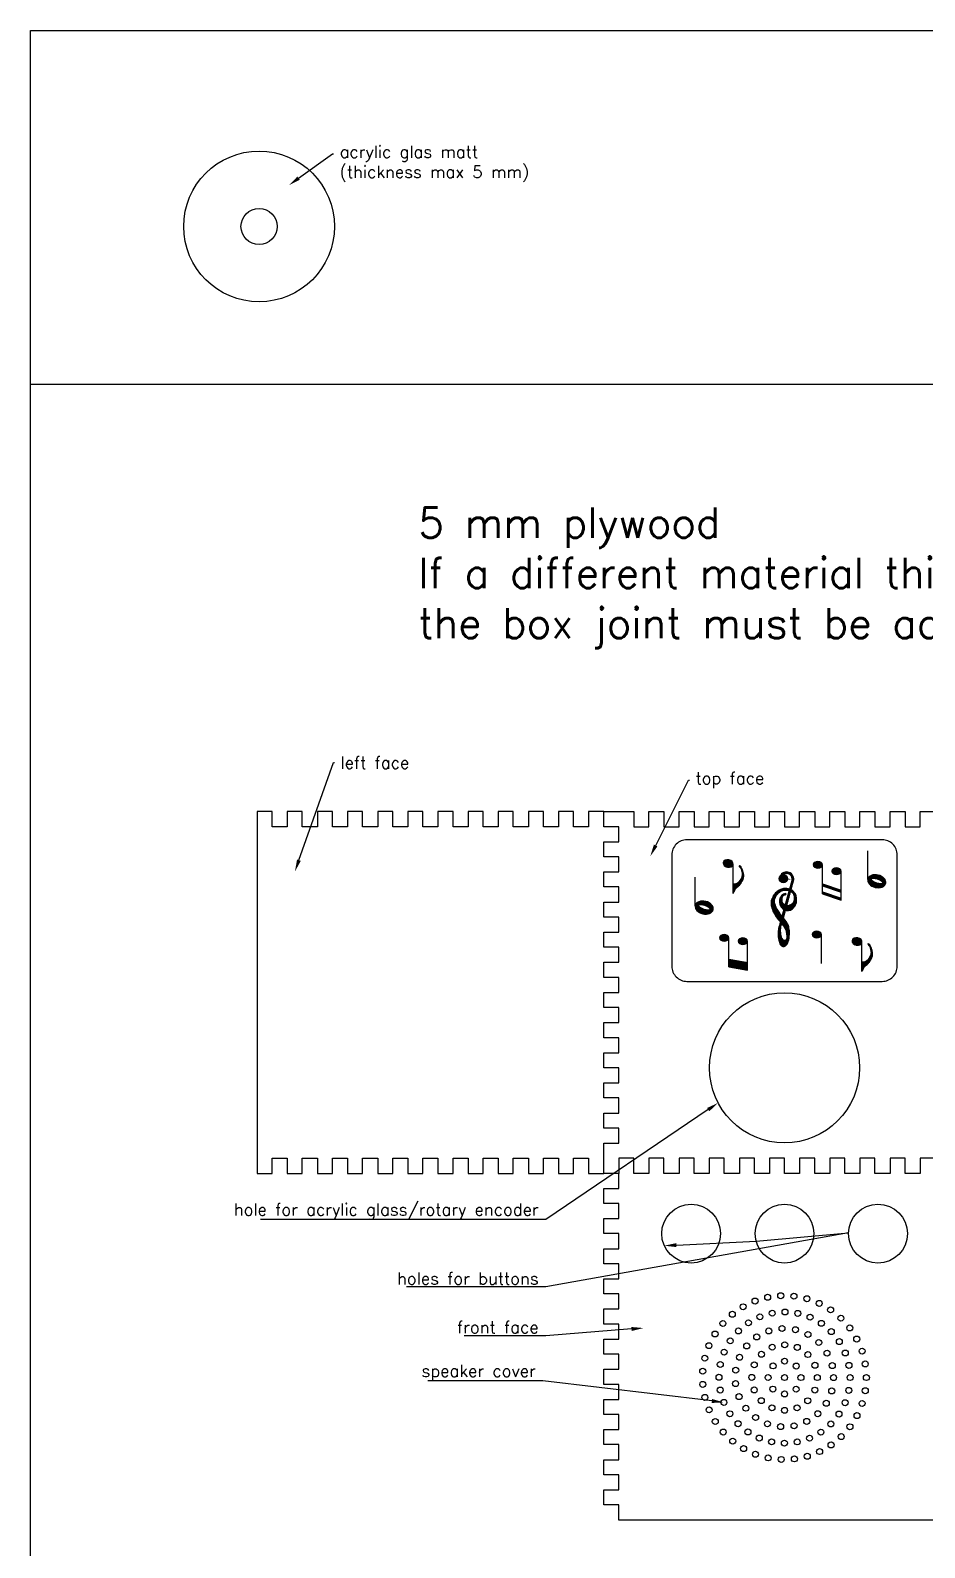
# Model space of a CAD drawing. Header units: metres. Extents: x 891 to 1465, y -355 to 475.
# Drawn here: x 891 to 1188, y -28 to 475 of the extents above; entities that cross this region are included whole.
import ezdxf
from ezdxf import colors
from ezdxf.entities.mleader import LeaderData, LeaderLine
from ezdxf.math import Vec2, Vec3

# ---------------------------------------------------------------- set-up
doc = ezdxf.new("R2010")
doc.units = ezdxf.units.M
for name, color, linetype in [('_caption', 11, 'Continuous'), ('_engraving', 2, 'Continuous'), ('_inner contour', 1, 'Continuous'), ('_outter contour', 5, 'Continuous')]:
    doc.layers.add(name, color=color, linetype=linetype)
doc.styles.get("Standard").update_dxf_attribs({"font": 'simplex.shx'})
pattern_1 = [(45, (5599.14184, -3654.1977), (-0.1103636083, 0.1103636083), [])]
pattern_2 = [(45, (5613.51326, -3646.11919), (-0.1103636083, 0.1103636083), [])]

msp = doc.modelspace()

# ---------------------------------------------------------------- hatches: boundary and pattern name
at = {"layer": '_engraving'}
h = msp.add_hatch(dxfattribs=at)
h.set_pattern_fill('ANSI31', color=256, scale=1.248622, angle=-17.0959)
h.set_pattern_definition([(27.904082, (4248.88869, -4818.15721), (-0.0730432418, 0.1379309135), [])])
edge = h.paths.add_edge_path()
edge.add_ellipse((1123, 198.92), major_axis=(-1.63, 0.3), ratio=0.741031, start_angle=0, end_angle=360, ccw=False)
edge = h.paths.add_edge_path()
edge.add_spline(control_points=[(1124.73, 192.03), (1124.68, 192.03), (1124.5, 192.07), (1125.09, 192.04), (1125.37, 192.05), (1125.86, 192.25), (1126.35, 192.56), (1126.8, 193.1), (1127.11, 193.63), (1127.52, 194.31), (1127.72, 195.2), (1127.53, 196.24), (1127.29, 197.18), (1126.93, 197.63), (1126.41, 198.21), (1127.23, 198.03), (1127.44, 197.41), (1127.75, 196.8), (1127.95, 196), (1128.24, 195.17), (1128.11, 194.07), (1127.75, 193.15), (1127.22, 192.3), (1126.58, 191.41), (1125.43, 190.78), (1125.04, 189.69), (1124.71, 189.15), (1124.62, 189)], knot_values=[0, 0, 0, 0, 0.08472, 0.367369, 0.698791, 1.029126, 1.547433, 2.10966, 2.694319, 3.036162, 3.998831, 4.783495, 5.62236, 6.127825, 6.480495, 6.778277, 7.428372, 8.075253, 8.425263, 9.396449, 10.141512, 11.03861, 11.750614, 12.54653, 13.653858, 14.75898, 15.183363, 15.183363, 15.183363, 15.183363], degree=3, periodic=0)
edge.add_line((1124.62, 189), (1124.62, 192.05))
h = msp.add_hatch(dxfattribs=at)
h.set_pattern_fill('ANSI31', color=256, scale=1.248622)
h.set_pattern_definition([(45, (5612.24417, -3678.4434), (-0.1103636083, 0.1103636083), [])])
edge = h.paths.add_edge_path()
edge.add_ellipse((1152.77, 198.46), major_axis=(-1.54, 0), ratio=0.705839, start_angle=180, end_angle=360, ccw=False)
edge.add_ellipse((1152.77, 198.46), major_axis=(-1.54, 0), ratio=0.705839, start_angle=0, end_angle=180, ccw=False)
h = msp.add_hatch(dxfattribs=at)
h.set_pattern_fill('ANSI31', color=256, scale=1.248622)
h.set_pattern_definition([(45, (5618.39748, -3676.33126), (-0.1103636083, 0.1103636083), [])])
edge = h.paths.add_edge_path()
edge.add_ellipse((1158.92, 196.35), major_axis=(-1.54, 0), ratio=0.705839, start_angle=180, end_angle=360, ccw=False)
edge.add_ellipse((1158.92, 196.35), major_axis=(-1.54, 0), ratio=0.705839, start_angle=0, end_angle=180, ccw=False)
h = msp.add_hatch(dxfattribs=at)
h.set_pattern_fill('ANSI31', color=256, scale=1.248622)
h.set_pattern_definition(pattern_2)
h.paths.add_polyline_path([(1142.64, 193.9, -1), (1139.95, 193.9, -1)])
edge = h.paths.add_edge_path()
edge.add_line((1144.67, 193.19), (1143.84, 190.13))
edge.add_spline(control_points=[(1143.84, 190.13), (1143.66, 190.23), (1143.52, 190.3), (1143.41, 190.36)], knot_values=[7.615922, 7.615922, 7.615922, 7.615922, 7.754162, 7.754162, 7.754162, 7.754162], degree=3, periodic=0)
edge.add_line((1143.41, 190.36), (1144.2, 193.22))
edge.add_arc((1142.37, 193.69), 1.89, 345.6475, 484.6254)
edge.add_arc((1141.29, 193.9), 1.35, 89.9492, 142.6621)
edge.add_arc((1142.38, 193.75), 2.36, -13.5385, 155.7804, ccw=False)
edge = h.paths.add_edge_path()
edge.add_spline(control_points=[(1141.56, 183.67), (1141.5, 183.73), (1141.16, 183.87), (1140.83, 184.2), (1140.44, 184.62), (1140.12, 185.2), (1140.05, 185.99), (1140, 186.89), (1140.23, 187.59), (1140.53, 188.09), (1140.86, 188.44), (1141.28, 188.73), (1141.68, 188.84), (1142.22, 188.99), (1142.18, 188.47), (1141.53, 188.63), (1141.17, 188.13), (1140.93, 187.66), (1140.87, 187.13), (1140.85, 186.51), (1141.05, 185.81), (1141.43, 185.33), (1141.82, 185.11), (1141.95, 185.07)], knot_values=[61.361033, 61.361033, 61.361033, 61.361033, 61.568735, 62.148513, 62.514074, 62.93209, 63.722892, 64.387725, 65.084738, 65.466652, 65.781879, 66.23383, 66.605006, 66.956463, 67.10605, 67.555875, 68.048054, 68.452473, 68.830742, 69.30882, 69.970718, 70.490288, 70.840298, 70.840298, 70.840298, 70.840298], degree=3, periodic=0)
edge.add_line((1141.95, 185.07), (1141.56, 183.67))
h.paths.add_polyline_path([(1141.31, 180.87), (1140.92, 181.33), (1144.2, 193.22, 0.693582), (1141.3, 195.24, 0.234147), (1140.22, 194.72, -0.910879), (1144.67, 193.19), (1143.84, 190.13)])
h = msp.add_hatch(dxfattribs=at)
h.set_pattern_fill('ANSI31', color=256, scale=1.248622)
h.set_pattern_definition(pattern_2)
edge = h.paths.add_edge_path()
edge.add_spline(control_points=[(1143.84, 190.13), (1143.66, 190.23), (1143.52, 190.3), (1143.41, 190.36)], knot_values=[7.615922, 7.615922, 7.615922, 7.615922, 7.754162, 7.754162, 7.754162, 7.754162], degree=3, periodic=0)
edge.add_line((1143.41, 190.36), (1144.2, 193.22))
edge.add_arc((1142.37, 193.69), 1.89, 345.6475, 484.6254)
edge.add_arc((1141.29, 193.9), 1.35, 89.9492, 142.6621)
edge.add_arc((1142.38, 193.75), 2.36, -13.5385, 155.7804, ccw=False)
edge.add_line((1144.67, 193.19), (1143.84, 190.13))
h = msp.add_hatch(dxfattribs=at)
h.set_pattern_fill('ANSI31', color=256, scale=1.248622)
h.set_pattern_definition([(45, (5612.24417, -3657.9189), (-0.1103636083, 0.1103636083), [])])
h.paths.add_polyline_path([(1160.46, 187.41), (1160.46, 186.75), (1154.31, 188.86), (1154.31, 189.52)])
h.paths.add_polyline_path([(1160.46, 190.05), (1160.46, 189.39), (1154.31, 191.5), (1154.31, 192.16)])
h = msp.add_hatch(dxfattribs=at)
h.set_pattern_fill('ANSI31', color=256, scale=1.248622)
h.set_pattern_definition([(45, (5655.87758, -3664.50855), (-0.1103636083, 0.1103636083), [])])
edge = h.paths.add_edge_path()
edge.add_ellipse((1172.3, 193.04), major_axis=(-2.97, 0.7), ratio=0.688159, start_angle=4.6536, end_angle=360, ccw=False)
edge.add_ellipse((1172.3, 193.04), major_axis=(-2.97, 0.7), ratio=0.688159, start_angle=0, end_angle=4.6536, ccw=False)
edge = h.paths.add_edge_path(flags=16)
edge.add_ellipse((1172.37, 193.11), major_axis=(-1.92, 0.62), ratio=0.298157, start_angle=0, end_angle=360, ccw=False)
h = msp.add_hatch(dxfattribs=at)
h.set_pattern_fill('ANSI31', color=256, scale=1.248622)
h.set_pattern_definition([(45, (5598.63219, -3655.77306), (-0.1103636083, 0.1103636083), [])])
edge = h.paths.add_edge_path()
edge.add_ellipse((1115.05, 184.3), major_axis=(-2.97, 0.7), ratio=0.688159, start_angle=4.6536, end_angle=360, ccw=False)
edge.add_ellipse((1115.05, 184.3), major_axis=(-2.97, 0.7), ratio=0.688159, start_angle=0, end_angle=4.6536, ccw=False)
edge = h.paths.add_edge_path(flags=16)
edge.add_ellipse((1115.12, 184.37), major_axis=(-1.92, 0.62), ratio=0.298157, start_angle=0, end_angle=360, ccw=False)
h = msp.add_hatch(dxfattribs=at)
h.set_pattern_fill('ANSI31', color=256, scale=1.248622)
h.set_pattern_definition(pattern_2)
edge = h.paths.add_edge_path()
edge.add_spline(control_points=[(1143.28, 189.9), (1142.91, 190.05), (1142.22, 190.1), (1141.57, 190.12), (1140.75, 189.9), (1140.1, 189.45), (1139.41, 188.91), (1138.84, 188.15), (1138.49, 187.4), (1138.31, 186.51), (1138.4, 185.76), (1138.7, 184.98), (1138.9, 184.2), (1139.44, 183.48), (1139.88, 182.72), (1140.38, 182.03), (1140.74, 181.58), (1140.92, 181.35)], knot_values=[46.958707, 46.958707, 46.958707, 46.958707, 47.449967, 48.219268, 48.732004, 49.398974, 50.119482, 50.82694, 51.668509, 52.069058, 53.013922, 53.40789, 54.094419, 54.908255, 55.543116, 56.225422, 56.935682, 56.935682, 56.935682, 56.935682], degree=3, periodic=0)
edge.add_line((1140.92, 181.35), (1140.39, 179.42))
edge.add_spline(control_points=[(1140.39, 179.42), (1140.34, 179.49), (1140.06, 179.81), (1139.47, 180.36), (1138.94, 181.22), (1138.49, 181.92), (1138.15, 182.6), (1137.73, 183.36), (1137.39, 184.47), (1137.19, 185.17), (1137.22, 186.22), (1137.34, 186.82), (1137.66, 187.5), (1137.84, 187.95), (1138.11, 188.4), (1138.46, 188.89), (1138.9, 189.34), (1139.31, 189.64), (1139.86, 190.06), (1140.42, 190.34), (1140.97, 190.51), (1141.59, 190.65), (1142.22, 190.66), (1142.74, 190.61), (1143.15, 190.48), (1143.41, 190.36)], knot_values=[7.754162, 7.754162, 7.754162, 7.754162, 7.820624, 8.771351, 9.673653, 10.243096, 10.756734, 11.507616, 12.315173, 13.34524, 13.879866, 14.066492, 14.679851, 15.070221, 15.35576, 15.826806, 16.581821, 16.901842, 17.476379, 17.857873, 18.41276, 18.932665, 19.231303, 19.875488, 20.180231, 20.180231, 20.180231, 20.180231], degree=3, periodic=0)
edge.add_line((1143.41, 190.36), (1143.28, 189.9))
h = msp.add_hatch(dxfattribs=at)
h.set_pattern_fill('ANSI31', color=256, scale=1.248622)
h.set_pattern_definition(pattern_2)
edge = h.paths.add_edge_path()
edge.add_spline(control_points=[(1143.84, 190.13), (1144.01, 190.11), (1144.48, 189.82), (1144.78, 189.52), (1145.15, 189.07), (1145.46, 188.56), (1145.58, 187.93), (1145.69, 187.17), (1145.71, 186.23), (1145.46, 185.31), (1145.09, 184.68), (1144.7, 184.29), (1144.34, 183.79), (1143.7, 183.45), (1142.95, 183.34), (1142.42, 183.31), (1142.08, 183.41), (1142.02, 183.41)], knot_values=[75.522223, 75.522223, 75.522223, 75.522223, 75.875711, 76.24631, 76.651005, 77.190615, 77.709635, 78.157707, 79.032975, 79.942437, 80.415987, 80.770201, 81.258081, 81.884848, 82.456087, 83.040324, 83.212046, 83.212046, 83.212046, 83.212046], degree=3, periodic=0)
edge.add_line((1142.01, 183.41), (1142.43, 184.95))
edge.add_spline(control_points=[(1142.43, 184.95), (1142.53, 184.9), (1142.79, 184.85), (1143.2, 184.92), (1143.78, 185.16), (1144.37, 185.6), (1144.71, 186.1), (1144.91, 186.82), (1144.92, 187.5), (1144.88, 188.14), (1144.78, 188.72), (1144.44, 189.09), (1144.17, 189.39), (1143.85, 189.61), (1143.72, 189.67)], knot_values=[83.706002, 83.706002, 83.706002, 83.706002, 83.788013, 84.184902, 84.806665, 85.333848, 85.885962, 86.348683, 86.949448, 87.474439, 87.92264, 88.301339, 88.650784, 88.916652, 88.916652, 88.916652, 88.916652], degree=3, periodic=0)
edge.add_line((1143.71, 189.67), (1143.84, 190.13))
h = msp.add_hatch(dxfattribs=at)
h.set_pattern_fill('ANSI31', color=256, scale=1.248622)
h.set_pattern_definition(pattern_2)
edge = h.paths.add_edge_path()
edge.add_line((1140.29, 179.05), (1140.39, 179.42))
edge.add_spline(control_points=[(1140.39, 179.42), (1140.45, 179.34), (1140.56, 179.2), (1140.77, 178.92)], knot_values=[20.180231, 20.180231, 20.180231, 20.180231, 20.257456, 20.257456, 20.257456, 20.257456], degree=3, periodic=0)
edge.add_line((1140.39, 179.42), (1140.92, 181.33))
edge.add_line((1140.92, 181.33), (1141.31, 180.87))
edge.add_spline(control_points=[(1141.31, 180.87), (1141.32, 180.86), (1141.32, 180.86), (1141.32, 180.86)], knot_values=[46.451886, 46.451886, 46.451886, 46.451886, 46.463646, 46.463646, 46.463646, 46.463646], degree=3, periodic=0)
edge.add_spline(control_points=[(1141.32, 180.86), (1141.36, 180.81), (1141.64, 180.47), (1142.17, 179.84), (1142.71, 178.94), (1142.95, 178.32), (1143.03, 178.04)], knot_values=[43.792236, 43.792236, 43.792236, 43.792236, 43.929287, 44.869741, 45.749265, 46.451886, 46.451886, 46.451886, 46.451886], degree=3, periodic=0)
edge.add_spline(control_points=[(1143.03, 178.04), (1143.08, 177.9), (1143.2, 177.45), (1143.36, 176.66), (1143.33, 175.8), (1143.3, 175.27), (1143.29, 175.07)], knot_values=[41.391197, 41.391197, 41.391197, 41.391197, 41.747924, 42.512017, 43.315373, 43.792236, 43.792236, 43.792236, 43.792236], degree=3, periodic=0)
edge.add_spline(control_points=[(1143.29, 175.07), (1143.28, 174.93), (1143.24, 174.46), (1143.15, 173.62), (1142.77, 172.46), (1142.2, 171.64), (1141.65, 171.39), (1141.44, 171.35)], knot_values=[38.031332, 38.031332, 38.031332, 38.031332, 38.376865, 39.171057, 40.164747, 40.911703, 41.391197, 41.391197, 41.391197, 41.391197], degree=3, periodic=0)
edge.add_spline(control_points=[(1141.44, 171.35), (1141.32, 171.34), (1141.05, 171.34), (1140.54, 171.65), (1140.13, 172.28), (1139.82, 173.33), (1139.55, 174.62), (1139.64, 175.96), (1139.66, 177.08), (1139.91, 178.21), (1140.23, 178.93), (1140.29, 179.05)], knot_values=[31.262169, 31.262169, 31.262169, 31.262169, 31.528257, 31.865513, 32.573214, 33.312743, 34.465393, 35.688629, 36.586537, 37.900665, 38.031332, 38.031332, 38.031332, 38.031332], degree=3, periodic=0)
edge = h.paths.add_edge_path(flags=16)
edge.add_spline(control_points=[(1140.78, 178.93), (1140.78, 178.94), (1140.79, 178.94), (1140.79, 178.93)], knot_values=[30.671532, 30.671532, 30.671532, 30.671532, 30.687895, 30.687895, 30.687895, 30.687895], degree=3, periodic=0)
edge.add_spline(control_points=[(1140.78, 178.93), (1140.89, 178.79), (1141.31, 178.2), (1141.98, 177.29), (1142.35, 176.11), (1142.44, 175.2), (1142.5, 174.49), (1142.42, 173.83), (1142.05, 173.44), (1141.55, 173.32), (1141.09, 173.67), (1140.79, 174.25), (1140.52, 175.01), (1140.43, 175.85), (1140.38, 176.55), (1140.39, 177.2), (1140.48, 177.83), (1140.53, 178.14), (1140.72, 178.79), (1140.78, 178.93), (1140.78, 178.93)], knot_values=[20.746148, 20.746148, 20.746148, 20.746148, 21.130124, 22.48179, 23.435014, 24.043811, 24.678552, 25.167257, 25.563049, 25.898327, 26.304234, 26.809654, 27.484607, 28.221931, 28.848561, 29.17857, 29.770871, 30.400491, 30.650721, 30.671532, 30.671532, 30.671532, 30.671532], degree=3, periodic=0)
h = msp.add_hatch(dxfattribs=at)
h.set_pattern_fill('ANSI31', color=256, scale=1.248622)
h.set_pattern_definition(pattern_2)
edge = h.paths.add_edge_path()
edge.add_spline(control_points=[(1140.79, 178.94), (1140.78, 178.94), (1140.78, 178.94), (1140.78, 178.93)], knot_values=[30.671532, 30.671532, 30.671532, 30.671532, 30.68062, 30.68062, 30.68062, 30.68062], degree=3, periodic=0)
edge.add_spline(control_points=[(1140.77, 178.92), (1140.56, 179.2), (1140.45, 179.34), (1140.39, 179.42)], knot_values=[20.180231, 20.180231, 20.180231, 20.180231, 20.257456, 20.257456, 20.257456, 20.257456], degree=3, periodic=0)
edge.add_line((1140.39, 179.42), (1140.92, 181.33))
edge.add_line((1140.92, 181.33), (1141.31, 180.87))
edge.add_line((1141.31, 180.87), (1140.79, 178.94))
h = msp.add_hatch(dxfattribs=at)
h.set_pattern_fill('ANSI31', color=256, scale=1.248622)
h.set_pattern_definition(pattern_2)
edge = h.paths.add_edge_path()
edge.add_spline(control_points=[(1141.44, 171.35), (1141.32, 171.34), (1141.05, 171.34), (1140.54, 171.65), (1140.13, 172.28), (1139.82, 173.33), (1139.67, 174.62), (1139.64, 175.96), (1139.66, 177.08), (1139.91, 178.21), (1140.23, 178.93), (1140.29, 179.05)], knot_values=[31.262169, 31.262169, 31.262169, 31.262169, 31.528257, 31.865513, 32.573214, 33.312743, 34.465393, 35.688629, 36.586537, 37.900665, 38.031332, 38.031332, 38.031332, 38.031332], degree=3, periodic=0)
edge.add_line((1140.29, 179.05), (1140.39, 179.42))
edge.add_spline(control_points=[(1140.39, 179.42), (1140.45, 179.34), (1140.56, 179.2), (1140.77, 178.92)], knot_values=[20.180231, 20.180231, 20.180231, 20.180231, 20.257456, 20.257456, 20.257456, 20.257456], degree=3, periodic=0)
edge.add_spline(control_points=[(1140.78, 178.93), (1140.78, 178.93), (1140.72, 178.79), (1140.53, 178.14), (1140.48, 177.83), (1140.39, 177.2), (1140.38, 176.55), (1140.43, 175.85), (1140.52, 175.01), (1140.79, 174.25), (1141.08, 173.68), (1141.39, 173.44), (1141.54, 173.4)], knot_values=[25.9417, 25.9417, 25.9417, 25.9417, 25.962511, 26.21274, 26.842361, 27.434662, 27.764671, 28.391301, 29.128625, 29.803578, 30.308998, 30.671532, 30.671532, 30.671532, 30.671532], degree=3, periodic=0)
edge.add_line((1141.54, 173.4), (1141.44, 171.35))
h = msp.add_hatch(dxfattribs=at)
h.set_pattern_fill('ANSI31', color=256, scale=1.248622)
h.set_pattern_definition(pattern_2)
edge = h.paths.add_edge_path()
edge.add_spline(control_points=[(1143.03, 178.04), (1143.08, 177.9), (1143.2, 177.45), (1143.36, 176.66), (1143.33, 175.8), (1143.3, 175.27), (1143.29, 175.07)], knot_values=[41.391197, 41.391197, 41.391197, 41.391197, 41.747924, 42.512017, 43.315373, 43.792236, 43.792236, 43.792236, 43.792236], degree=3, periodic=0)
edge.add_line((1143.29, 175.07), (1142.42, 175.39))
edge.add_spline(control_points=[(1142.42, 175.39), (1142.4, 175.58), (1142.33, 176.17), (1142.13, 176.82), (1141.91, 177.24), (1141.88, 177.3)], knot_values=[22.298226, 22.298226, 22.298226, 22.298226, 22.764571, 23.717795, 23.901359, 23.901359, 23.901359, 23.901359], degree=3, periodic=0)
edge.add_line((1141.88, 177.3), (1143.03, 178.04))
h = msp.add_hatch(dxfattribs=at)
h.set_pattern_fill('ANSI31', color=256, scale=1.248622)
h.set_pattern_definition([(45, (5611.87475, -3655.3758), (-0.1103636083, 0.1103636083), [])])
edge = h.paths.add_edge_path()
edge.add_ellipse((1152.4, 175.39), major_axis=(-1.54, 0), ratio=0.705839, start_angle=180, end_angle=360, ccw=False)
edge.add_ellipse((1152.4, 175.39), major_axis=(-1.54, 0), ratio=0.705839, start_angle=0, end_angle=180, ccw=False)
h = msp.add_hatch(dxfattribs=at)
h.set_pattern_fill('ANSI31', color=256, scale=1.248622)
h.set_pattern_definition(pattern_1)
edge = h.paths.add_edge_path()
edge.add_ellipse((1121.66, 174.22), major_axis=(-1.54, 0), ratio=0.705839, start_angle=0, end_angle=180, ccw=False)
edge.add_ellipse((1121.66, 174.22), major_axis=(-1.54, 0), ratio=0.705839, start_angle=180, end_angle=360, ccw=False)
edge = h.paths.add_edge_path()
edge.add_ellipse((1127.86, 173.17), major_axis=(-1.54, 0), ratio=0.705839, start_angle=180, end_angle=360, ccw=False)
edge.add_ellipse((1127.86, 173.17), major_axis=(-1.54, 0), ratio=0.705839, start_angle=0, end_angle=180, ccw=False)
h = msp.add_hatch(dxfattribs=at)
h.set_pattern_fill('ANSI31', color=256, scale=1.248622)
h.set_pattern_definition(pattern_2)
edge = h.paths.add_edge_path()
edge.add_spline(control_points=[(1143.29, 175.07), (1143.28, 174.93), (1143.24, 174.46), (1143.15, 173.62), (1142.77, 172.46), (1142.2, 171.64), (1141.65, 171.39), (1141.44, 171.35)], knot_values=[38.031332, 38.031332, 38.031332, 38.031332, 38.376865, 39.171057, 40.164747, 40.911703, 41.391197, 41.391197, 41.391197, 41.391197], degree=3, periodic=0)
edge.add_line((1141.44, 171.35), (1141.54, 173.4))
edge.add_spline(control_points=[(1141.54, 173.4), (1141.55, 173.39), (1141.71, 173.36), (1142.05, 173.44), (1142.42, 173.83), (1142.5, 174.49), (1142.46, 175.01), (1142.43, 175.33), (1142.42, 175.39)], knot_values=[23.901359, 23.901359, 23.901359, 23.901359, 23.944732, 24.28001, 24.675801, 25.164507, 25.799247, 25.9417, 25.9417, 25.9417, 25.9417], degree=3, periodic=0)
edge.add_line((1142.42, 175.39), (1143.29, 175.07))
h = msp.add_hatch(dxfattribs=at)
h.set_pattern_fill('ANSI31', color=256, scale=1.248622, angle=-17.0959)
h.set_pattern_definition([(27.904082, (4291.64074, -4792.26558), (-0.0730432418, 0.1379309135), [])])
edge = h.paths.add_edge_path()
edge.add_ellipse((1165.76, 173.03), major_axis=(-1.63, 0.3), ratio=0.741031, start_angle=0, end_angle=360, ccw=False)
edge = h.paths.add_edge_path()
edge.add_spline(control_points=[(1167.48, 166.14), (1167.44, 166.14), (1167.25, 166.18), (1167.84, 166.15), (1168.12, 166.16), (1168.61, 166.36), (1169.1, 166.66), (1169.55, 167.21), (1169.87, 167.74), (1170.27, 168.42), (1170.47, 169.31), (1170.28, 170.35), (1170.04, 171.28), (1169.69, 171.74), (1169.16, 172.31), (1169.98, 172.14), (1170.19, 171.52), (1170.51, 170.9), (1170.7, 170.11), (1171, 169.28), (1170.87, 168.18), (1170.5, 167.26), (1169.98, 166.41), (1169.33, 165.52), (1168.18, 164.88), (1167.79, 163.8), (1167.46, 163.26), (1167.37, 163.11)], knot_values=[0, 0, 0, 0, 0.08472, 0.367369, 0.698791, 1.029126, 1.547433, 2.10966, 2.694319, 3.036162, 3.998831, 4.783495, 5.62236, 6.127825, 6.480495, 6.778277, 7.428372, 8.075253, 8.425263, 9.396449, 10.141512, 11.03861, 11.750614, 12.54653, 13.653858, 14.75898, 15.183363, 15.183363, 15.183363, 15.183363], degree=3, periodic=0)
edge.add_line((1167.37, 163.11), (1167.38, 166.16))
h = msp.add_hatch(dxfattribs=at)
h.set_pattern_fill('ANSI31', color=256, scale=1.248622)
h.set_pattern_definition(pattern_1)
h.paths.add_polyline_path([(1129.4, 163.57), (1123.2, 164.62), (1123.2, 167.15), (1129.4, 166.1)])

# ---------------------------------------------------------------- linework, layer by layer
at = {"layer": '_caption'}
msp.add_line((891.46, 357.96), (1465.46, 357.96), dxfattribs=at)
msp.add_lwpolyline([(891.46, 475.3), (1465.46, 475.3), (1465.46, -345.7), (891.46, -345.7)], close=True, dxfattribs=at)
at = {"layer": '_engraving'}
for p, q in [((1169.29, 193.57), (1169.3, 203.17)), ((1124.62, 189), (1124.64, 198.6)), ((1154.31, 188.86), (1154.31, 198.46)), ((1160.46, 186.75), (1160.46, 196.35)), ((1112.05, 184.84), (1112.05, 194.43)), ((1140.29, 179.05), (1144.21, 193.29)), ((1140.78, 178.93), (1144.69, 193.23)), ((1154.31, 192.16), (1160.46, 190.05)), ((1154.31, 191.5), (1160.46, 189.39)), ((1154.31, 189.52), (1160.46, 187.41)), ((1154.31, 188.86), (1160.46, 186.75)), ((1141.32, 180.86), (1140.83, 181.44)), ((1123.2, 164.62), (1123.2, 174.22)), ((1129.4, 163.57), (1129.4, 173.17)), ((1153.94, 165.79), (1153.94, 175.39)), ((1167.37, 163.11), (1167.39, 172.71)), ((1123.2, 167.15), (1129.4, 166.1)), ((1123.2, 164.62), (1129.4, 163.57))]:
    msp.add_line(p, q, dxfattribs=at)
at = {"layer": '_engraving', "flags": 128}
msp.add_lwpolyline([(1109.3, 159.82), (1174.1, 159.82, 0.414214), (1179.1, 164.82), (1179.1, 201.79, 0.414214), (1174.1, 206.79), (1109.3, 206.79, 0.414214), (1104.3, 201.79), (1104.3, 164.82, 0.414214)], format="xyb", close=True, dxfattribs=at)
at = {"layer": '_engraving'}
msp.add_circle((1141.29, 193.9), 1.35, dxfattribs=at)
for centre, radius, start, end in [((1142.38, 193.75), 2.36, 343.0247, 156.6389), ((1142.37, 193.69), 1.89, 345.3427, 126.239)]:
    msp.add_arc(centre, radius, start, end, dxfattribs=at)
at = {"layer": '_engraving', "extrusion": (0, 0, -1)}
for centre, major_axis, ratio in [((1123, 198.92), (-1.63, 0.3), 0.741031), ((1152.77, 198.46), (-1.54, 0), 0.705839), ((1158.92, 196.35), (-1.54, 0), 0.705839), ((1172.3, 193.04), (-2.97, 0.7), 0.688159), ((1172.37, 193.11), (-1.92, 0.62), 0.298157), ((1115.05, 184.3), (-2.97, 0.7), 0.688159), ((1115.12, 184.37), (-1.92, 0.62), 0.298157), ((1152.4, 175.39), (-1.54, 0), 0.705839), ((1121.66, 174.22), (-1.54, 0), 0.705839), ((1127.86, 173.17), (-1.54, 0), 0.705839), ((1165.76, 173.03), (-1.63, 0.3), 0.741031)]:
    msp.add_ellipse(centre, major_axis=major_axis, ratio=ratio, dxfattribs=at)
at = {"layer": '_engraving'}
for points in [[(1124.62, 189), (1124.89, 189.46), (1125.56, 190.66), (1126.61, 191.56), (1127.23, 192.33), (1127.69, 193.1), (1128.09, 194.14), (1128.17, 195.07), (1127.89, 196.25), (1127.77, 196.67), (1127.46, 197.42), (1126.96, 198.06), (1126.59, 198.11), (1126.83, 197.74), (1127.2, 197.23), (1127.52, 196.24), (1127.65, 195.26), (1127.37, 194.09), (1127.17, 193.72), (1126.78, 193.1), (1126.32, 192.57), (1125.77, 192.22), (1125.39, 192.07), (1124.98, 192.05), (1124.62, 192.05), (1124.73, 192.03)], [(1167.37, 163.11), (1167.64, 163.57), (1168.31, 164.77), (1169.37, 165.67), (1169.99, 166.44), (1170.44, 167.21), (1170.84, 168.25), (1170.92, 169.18), (1170.64, 170.36), (1170.52, 170.78), (1170.21, 171.52), (1169.71, 172.16), (1169.34, 172.22), (1169.58, 171.85), (1169.96, 171.34), (1170.27, 170.34), (1170.4, 169.37), (1170.13, 168.2), (1169.92, 167.83), (1169.53, 167.21), (1169.07, 166.68), (1168.53, 166.33), (1168.14, 166.18), (1167.73, 166.15), (1167.38, 166.16), (1167.48, 166.14)]]:
    msp.add_spline(points, degree=3, dxfattribs=at)
for points, knots in [([(1143.85, 190.13), (1143.27, 190.44), (1142.8, 190.61), (1142.22, 190.66), (1141.59, 190.65), (1140.97, 190.51), (1140.42, 190.34), (1139.86, 190.06), (1139.31, 189.64), (1138.9, 189.34), (1138.46, 188.89), (1138.11, 188.4), (1137.84, 187.95), (1137.66, 187.5), (1137.34, 186.82), (1137.22, 186.22), (1137.19, 185.17), (1137.39, 184.47), (1137.73, 183.36), (1138.15, 182.6), (1138.49, 181.92), (1138.94, 181.22), (1139.47, 180.36), (1140.09, 179.79), (1140.38, 179.44), (1140.77, 178.92)], [7.614303, 7.614303, 7.614303, 7.614303, 8.058905, 8.703089, 9.001728, 9.521633, 10.07652, 10.458014, 11.032551, 11.352572, 12.107587, 12.578632, 12.864172, 13.254542, 13.867901, 14.054527, 14.589152, 15.619219, 16.426777, 17.177659, 17.691296, 18.26074, 19.163041, 20.113769, 20.257456, 20.257456, 20.257456, 20.257456]), ([(1140.96, 181.31), (1140.76, 181.55), (1140.39, 182.02), (1139.88, 182.72), (1139.44, 183.48), (1138.9, 184.2), (1138.7, 184.98), (1138.4, 185.76), (1138.31, 186.51), (1138.49, 187.4), (1138.84, 188.15), (1139.41, 188.91), (1140.1, 189.45), (1140.75, 189.9), (1141.57, 190.12), (1142.28, 190.1), (1143.11, 190.04), (1143.73, 189.67)], [46.91767, 46.91767, 46.91767, 46.91767, 47.668966, 48.351272, 48.986133, 49.799969, 50.486499, 50.880467, 51.825331, 52.22588, 53.067448, 53.774906, 54.495414, 55.162384, 55.67512, 56.444421, 57.114811, 57.114811, 57.114811, 57.114811]), ([(1141.98, 185.06), (1141.84, 185.09), (1141.44, 185.32), (1141.05, 185.81), (1140.85, 186.51), (1140.87, 187.13), (1140.93, 187.66), (1141.17, 188.13), (1141.53, 188.63), (1142.18, 188.47), (1142.22, 188.99), (1141.68, 188.84), (1141.28, 188.73), (1140.86, 188.44), (1140.53, 188.09), (1140.23, 187.59), (1140, 186.89), (1140.05, 185.99), (1140.12, 185.2), (1140.44, 184.62), (1140.83, 184.2), (1141.17, 183.86), (1141.53, 183.71), (1141.59, 183.65)], [61.336536, 61.336536, 61.336536, 61.336536, 61.711043, 62.230613, 62.892511, 63.370589, 63.748858, 64.153277, 64.645456, 65.095281, 65.244868, 65.596326, 65.967502, 66.419452, 66.734679, 67.116594, 67.813606, 68.478439, 69.269242, 69.687257, 70.052818, 70.632596, 70.870897, 70.870897, 70.870897, 70.870897]), ([(1142.01, 183.41), (1142.01, 183.41), (1142.01, 183.41), (1142.02, 183.41), (1142.08, 183.41), (1142.42, 183.31), (1142.95, 183.34), (1143.7, 183.45), (1144.34, 183.79), (1144.7, 184.29), (1145.09, 184.68), (1145.46, 185.31), (1145.71, 186.23), (1145.69, 187.17), (1145.58, 187.93), (1145.46, 188.56), (1145.15, 189.07), (1144.78, 189.52), (1144.48, 189.82), (1144.01, 190.11), (1143.84, 190.13)], [75.510357, 75.510357, 75.510357, 75.510357, 75.522223, 75.522223, 75.522223, 75.693945, 76.278183, 76.849422, 77.476188, 77.964068, 78.318283, 78.791833, 79.701295, 80.576563, 81.024635, 81.543655, 82.083265, 82.48796, 82.858559, 83.212046, 83.212046, 83.212046, 83.212046]), ([(1143.72, 189.67), (1143.85, 189.61), (1144.17, 189.39), (1144.44, 189.09), (1144.78, 188.72), (1144.88, 188.14), (1144.92, 187.5), (1144.91, 186.82), (1144.71, 186.1), (1144.37, 185.6), (1143.78, 185.16), (1143.2, 184.92), (1142.79, 184.84), (1142.53, 184.9), (1142.4, 184.96)], [83.706002, 83.706002, 83.706002, 83.706002, 83.97187, 84.321315, 84.700014, 85.148215, 85.673206, 86.273971, 86.736692, 87.288806, 87.815989, 88.437752, 88.834641, 88.923282, 88.923282, 88.923282, 88.923282]), ([(1140.29, 179.05), (1140.23, 178.93), (1139.91, 178.21), (1139.66, 177.08), (1139.58, 175.95), (1139.55, 174.62), (1139.82, 173.33), (1140.13, 172.28), (1140.54, 171.65), (1141.24, 171.23), (1142.13, 171.54), (1142.77, 172.46), (1143.15, 173.62), (1143.26, 174.65), (1143.32, 175.66), (1143.36, 176.66), (1143.15, 177.73), (1142.79, 178.81), (1142.17, 179.84), (1141.64, 180.47), (1141.36, 180.81), (1141.32, 180.86), (1141.32, 180.86), (1141.32, 180.86), (1141.31, 180.87)], [31.262169, 31.262169, 31.262169, 31.262169, 31.392836, 32.706965, 33.604873, 34.828109, 35.980758, 36.720287, 37.427989, 37.765245, 38.510826, 39.257782, 40.251472, 41.045664, 41.868059, 42.671415, 43.435508, 44.494857, 45.374381, 46.314835, 46.451886, 46.451886, 46.451886, 46.463646, 46.463646, 46.463646, 46.463646]), ([(1140.78, 178.94), (1140.89, 178.79), (1141.31, 178.2), (1141.98, 177.29), (1142.35, 176.11), (1142.44, 175.2), (1142.5, 174.49), (1142.42, 173.83), (1142.05, 173.44), (1141.55, 173.32), (1141.09, 173.67), (1140.79, 174.25), (1140.52, 175.01), (1140.43, 175.85), (1140.38, 176.55), (1140.39, 177.2), (1140.48, 177.83), (1140.53, 178.14), (1140.72, 178.8), (1140.79, 178.95), (1140.79, 178.93)], [20.745615, 20.745615, 20.745615, 20.745615, 21.130124, 22.48179, 23.435014, 24.043811, 24.678552, 25.167257, 25.563049, 25.898327, 26.304234, 26.809654, 27.484607, 28.221931, 28.848561, 29.17857, 29.770871, 30.400491, 30.650721, 30.687895, 30.687895, 30.687895, 30.687895])]:
    msp.add_open_spline(points, degree=3, knots=knots, dxfattribs=at)
at = {"layer": '_inner contour'}
for centre, radius in [((967.35, 410.24), 6), ((1141.7, 131.13), 24.9), ((1110.7, 76.13), 9.75), ((1141.7, 76.13), 9.75), ((1172.7, 76.13), 9.75), ((1136.1, 55), 0.992), ((1140.44, 55.54), 0.992), ((1144.81, 55.38), 0.992), ((1149.1, 54.53), 0.992), ((1124.38, 49.38), 0.992), ((1127.97, 51.87), 0.992), ((1131.91, 53.77), 0.992), ((1137.6, 49.74), 0.992), ((1141.85, 50.13), 0.992), ((1146.1, 49.68), 0.992), ((1153.19, 53), 0.992), ((1156.99, 50.84), 0.992), ((1121.24, 46.33), 0.992), ((1129.73, 46.54), 0.992), ((1133.51, 48.53), 0.992), ((1140.86, 44.66), 0.992), ((1150.17, 48.41), 0.992), ((1153.92, 46.37), 0.992), ((1160.38, 48.08), 0.992), ((1163.34, 44.83), 0.992), ((1118.63, 42.83), 0.992), ((1123.68, 40.56), 0.992), ((1126.41, 43.85), 0.992), ((1132.48, 41.86), 0.992), ((1136.48, 43.84), 0.992), ((1145.31, 44.26), 0.992), ((1149.48, 42.67), 0.992), ((1153.06, 40.01), 0.992), ((1157.2, 43.63), 0.992), ((1159.88, 40.31), 0.992), ((1165.66, 41.15), 0.992), ((1115.24, 34.8), 0.992), ((1116.6, 38.96), 0.992), ((1121.65, 36.81), 0.992), ((1126.78, 35.1), 0.992), ((1129.16, 38.87), 0.992), ((1134.05, 36.11), 0.992), ((1137.6, 38.45), 0.992), ((1141.77, 39.25), 0.992), ((1145.93, 38.4), 0.992), ((1149.45, 36.01), 0.992), ((1155.79, 36.48), 0.992), ((1161.86, 36.53), 0.992), ((1167.44, 37.14), 0.992), ((1114.56, 30.49), 0.992), ((1120.39, 32.73), 0.992), ((1125.51, 30.82), 0.992), ((1131.67, 32.59), 0.992), ((1137.88, 32.25), 0.992), ((1141.7, 33.82), 0.992), ((1145.57, 32.19), 0.992), ((1151.78, 32.46), 0.992), ((1157.54, 32.34), 0.992), ((1163.07, 32.43), 0.992), ((1168.47, 32.9), 0.992), ((1114.57, 26.12), 0.992), ((1119.95, 28.48), 0.992), ((1120.35, 24.23), 0.992), ((1125.45, 26.36), 0.992), ((1130.83, 28.43), 0.992), ((1131.64, 24.26), 0.992), ((1136.26, 28.4), 0.992), ((1137.84, 24.55), 0.992), ((1141.7, 28.38), 0.992), ((1145.54, 24.53), 0.992), ((1147.14, 28.38), 0.992), ((1151.75, 24.22), 0.992), ((1152.58, 28.38), 0.992), ((1157.95, 28.36), 0.992), ((1163.45, 28.38), 0.992), ((1168.85, 28.38), 0.992), ((1115.27, 21.8), 0.992), ((1121.57, 20.14), 0.992), ((1126.6, 22.05), 0.992), ((1133.99, 20.72), 0.992), ((1141.7, 22.94), 0.992), ((1149.38, 20.68), 0.992), ((1155.55, 19.86), 0.992), ((1157.34, 23.95), 0.992), ((1161.79, 20.05), 0.992), ((1163.03, 24.13), 0.992), ((1167.45, 19.78), 0.992), ((1168.49, 24.02), 0.992), ((1116.67, 17.66), 0.992), ((1123.57, 16.37), 0.992), ((1128.87, 18.21), 0.992), ((1132.1, 15.13), 0.992), ((1137.51, 18.34), 0.992), ((1141.7, 17.51), 0.992), ((1145.85, 18.33), 0.992), ((1152.73, 16.4), 0.992), ((1159.77, 16.28), 0.992), ((1165.74, 15.76), 0.992), ((1118.72, 13.8), 0.992), ((1121.35, 10.31), 0.992), ((1126.27, 13.06), 0.992), ((1129.56, 10.34), 0.992), ((1136.04, 13.04), 0.992), ((1140.41, 12.1), 0.992), ((1144.86, 12.37), 0.992), ((1149.07, 13.85), 0.992), ((1153.76, 10.28), 0.992), ((1157.06, 12.98), 0.992), ((1163.4, 12.06), 0.992), ((1124.51, 7.29), 0.992), ((1128.11, 4.81), 0.992), ((1133.32, 8.31), 0.992), ((1137.4, 7.06), 0.992), ((1141.65, 6.63), 0.992), ((1145.9, 7.04), 0.992), ((1149.99, 8.27), 0.992), ((1157.12, 6.02), 0.992), ((1160.5, 8.79), 0.992), ((1132.06, 2.94), 0.992), ((1136.26, 1.73), 0.992), ((1140.6, 1.22), 0.992), ((1144.97, 1.4), 0.992), ((1149.25, 2.28), 0.992), ((1153.34, 3.83), 0.992)]:
    msp.add_circle(centre, radius, dxfattribs=at)
at = {"layer": '_outter contour', "flags": 128}
for points in [[(1081.7, 216.11), (1081.7, 216.13), (1076.7, 216.13), (1076.7, 211.13), (1071.7, 211.13), (1071.7, 216.13), (1066.7, 216.13), (1066.7, 211.13), (1061.7, 211.13), (1061.7, 216.13), (1056.7, 216.13), (1056.7, 211.13), (1051.7, 211.13), (1051.7, 216.13), (1046.7, 216.13), (1046.7, 211.13), (1041.7, 211.13), (1041.7, 216.13), (1036.7, 216.13), (1036.7, 211.13), (1031.7, 211.13), (1031.7, 216.13), (1026.7, 216.13), (1026.7, 211.13), (1021.7, 211.13), (1021.7, 216.13), (1016.7, 216.13), (1016.7, 211.13), (1011.7, 211.13), (1011.7, 216.13), (1006.7, 216.13), (1006.7, 211.13), (1001.7, 211.13), (1001.7, 216.13), (996.7, 216.13), (996.7, 211.13), (991.7, 211.13), (991.7, 216.13), (986.7, 216.13), (986.7, 211.13), (981.7, 211.13), (981.7, 216.13), (976.7, 216.13), (976.7, 211.13), (971.7, 211.13), (971.7, 216.13), (966.7, 216.13), (966.7, 96.13)], [(1191.7, 101.13), (1186.7, 101.13), (1186.7, 96.13), (1181.7, 96.13), (1181.7, 101.13), (1176.7, 101.13), (1176.7, 96.13), (1171.7, 96.13), (1171.7, 101.13), (1166.7, 101.13), (1166.7, 96.13), (1161.7, 96.13), (1161.7, 101.13), (1156.7, 101.13), (1156.7, 96.13), (1151.7, 96.13), (1151.7, 101.13), (1146.7, 101.13), (1146.7, 96.13), (1141.7, 96.13), (1141.7, 101.13), (1136.7, 101.13), (1136.7, 96.13), (1131.7, 96.13), (1131.7, 101.13), (1126.7, 101.13), (1126.7, 96.13), (1121.7, 96.13), (1121.7, 101.13), (1116.7, 101.13), (1116.7, 96.13), (1111.7, 96.13), (1111.7, 101.13), (1106.7, 101.13), (1106.7, 96.13), (1101.7, 96.13), (1101.7, 101.13), (1096.7, 101.13), (1096.7, 96.13), (1091.7, 96.13), (1091.7, 101.13), (1086.7, 101.13), (1086.7, 96.13), (1081.7, 96.13), (1081.7, 106.13), (1086.7, 106.13), (1086.7, 111.13), (1081.7, 111.13), (1081.7, 116.13), (1086.7, 116.13), (1086.7, 121.13), (1081.7, 121.13), (1081.7, 126.13), (1086.7, 126.13), (1086.7, 131.13), (1081.7, 131.13), (1081.7, 136.13), (1086.7, 136.13), (1086.7, 141.13), (1081.7, 141.13), (1081.7, 146.13), (1086.7, 146.13), (1086.7, 151.13), (1081.7, 151.13), (1081.7, 156.13), (1086.7, 156.13), (1086.7, 161.13), (1081.7, 161.13), (1081.7, 166.13), (1086.7, 166.13), (1086.7, 171.13), (1081.7, 171.13), (1081.7, 176.13), (1086.7, 176.13), (1086.7, 181.13), (1081.7, 181.13), (1081.7, 186.13), (1086.7, 186.13), (1086.7, 191.13), (1081.7, 191.13), (1081.7, 196.13), (1086.7, 196.13), (1086.7, 201.13), (1081.7, 201.13), (1081.7, 206.13), (1086.7, 206.13), (1086.7, 211.13), (1081.7, 211.13), (1081.7, 216.13), (1091.7, 216.13), (1091.7, 211.13), (1096.7, 211.13), (1096.7, 216.13), (1101.7, 216.13), (1101.7, 211.13), (1106.7, 211.13), (1106.7, 216.13), (1111.7, 216.13), (1111.7, 211.13), (1116.7, 211.13), (1116.7, 216.13), (1121.7, 216.13), (1121.7, 211.13), (1126.7, 211.13), (1126.7, 216.13), (1131.7, 216.13), (1131.7, 211.13), (1136.7, 211.13), (1136.7, 216.13), (1141.7, 216.13), (1141.7, 211.13), (1146.7, 211.13), (1146.7, 216.13), (1151.7, 216.13), (1151.7, 211.13), (1156.7, 211.13), (1156.7, 216.13), (1161.7, 216.13), (1161.7, 211.13), (1166.7, 211.13), (1166.7, 216.13), (1171.7, 216.13), (1171.7, 211.13), (1176.7, 211.13), (1176.7, 216.13), (1181.7, 216.13), (1181.7, 211.13), (1186.7, 211.13), (1186.7, 216.13), (1191.7, 216.13)], [(966.7, 96.13), (971.7, 96.13), (971.7, 101.13), (976.7, 101.13), (976.7, 96.13), (981.7, 96.13), (981.7, 101.13), (986.7, 101.13), (986.7, 96.13), (991.7, 96.13), (991.7, 101.13), (996.7, 101.13), (996.7, 96.13), (1001.7, 96.13), (1001.7, 101.13), (1006.7, 101.13), (1006.7, 96.13), (1011.7, 96.13), (1011.7, 101.13), (1016.7, 101.13), (1016.7, 96.13), (1021.7, 96.13), (1021.7, 101.13), (1026.7, 101.13), (1026.7, 96.13), (1031.7, 96.13), (1031.7, 101.13), (1036.7, 101.13), (1036.7, 96.13), (1041.7, 96.13), (1041.7, 101.13), (1046.7, 101.13), (1046.7, 96.13), (1051.7, 96.13), (1051.7, 101.13), (1056.7, 101.13), (1056.7, 96.13), (1061.7, 96.13), (1061.7, 101.13), (1066.7, 101.13), (1066.7, 96.13), (1071.7, 96.13), (1071.7, 101.13), (1076.7, 101.13), (1076.7, 96.13), (1081.7, 96.13)], [(1086.7, -18.87), (1086.7, -13.87), (1081.7, -13.87), (1081.7, -8.87), (1086.7, -8.87), (1086.7, -3.87), (1081.7, -3.87), (1081.7, 1.13), (1086.7, 1.13), (1086.7, 6.13), (1081.7, 6.13), (1081.7, 11.13), (1086.7, 11.13), (1086.7, 16.13), (1081.7, 16.13), (1081.7, 21.13), (1086.7, 21.13), (1086.7, 26.13), (1081.7, 26.13), (1081.7, 31.13), (1086.7, 31.13), (1086.7, 36.13), (1081.7, 36.13), (1081.7, 41.13), (1086.7, 41.13), (1086.7, 46.13), (1081.7, 46.13), (1081.7, 51.13), (1086.7, 51.13), (1086.7, 56.13), (1081.7, 56.13), (1081.7, 61.13), (1086.7, 61.13), (1086.7, 66.13), (1081.7, 66.13), (1081.7, 71.13), (1086.7, 71.13), (1086.7, 76.13), (1081.7, 76.13), (1081.7, 81.13), (1086.7, 81.13), (1086.7, 86.13), (1081.7, 86.13), (1081.7, 91.13), (1086.7, 91.13), (1086.7, 96.13)], [(1196.7, -18.87), (1086.7, -18.87)]]:
    msp.add_lwpolyline(points, dxfattribs=at)
msp.add_lwpolyline([(1071.7, 96.13), (1071.7, 96.13)], close=True, dxfattribs=at)
at = {"layer": '_outter contour'}
msp.add_circle((967.35, 410.24), 25, dxfattribs=at)

# ---------------------------------------------------------------- texts
at = {"layer": '_caption', "insert": (1020.16, 316.97), "char_height": 10, "attachment_point": 1}
msp.add_mtext_dynamic_manual_height_columns('5 mm plywood\\PIf a different material thickness is used, \\Pthe box joint must be adjusted.', width=349.8265, gutter_width=1, heights=[0], dxfattribs=at)

# ---------------------------------------------------------------- leaders
at = {"layer": '_caption'}
ml = msp.add_multileader_mtext('Standard', dxfattribs=at)
ml.set_content('acrylic glas matt\\P(thickness max 5 mm)', color=256)
ml.set_leader_properties()
ml.build(insert=Vec2(0, 0))
ml.multileader.update_dxf_attribs({"text_right_attachment_type": 6, "dogleg_length": 0.36})
ctx = ml.context
ctx.base_point, ctx.plane_origin = Vec3(992.07, 434.38), Vec3(980.74, 426.63)
ctx.right_attachment = 6
notes = []
notes.append((ctx, [(0, (1, 1, 0), (991.71, 434.38), (1, 0), 0.36, [(0, [(977.21, 423.91)], 0, [])])]))
ctx.mtext.insert, ctx.mtext.flow_direction = Vec3(994.07, 437.04), 5
ml = msp.add_multileader_mtext('Standard', dxfattribs=at)
ml.set_content('left face', color=256)
ml.set_leader_properties()
ml.build(insert=Vec2(0, 0))
ml.multileader.update_dxf_attribs({"text_right_attachment_type": 6, "dogleg_length": 0.36})
ctx = ml.context
ctx.base_point, ctx.plane_origin = Vec3(992.37, 232.37), Vec3(979.24, 196.24)
ctx.right_attachment = 6
notes.append((ctx, [(1, (1, 1, 0), (992.01, 232.37), (1, 0), 0.36, [(0, [(979.24, 196.24)], 0, [])])]))
ctx.mtext.insert, ctx.mtext.flow_direction = Vec3(994.37, 234.37), 5
ml = msp.add_multileader_mtext('Standard', dxfattribs=at)
ml.set_content('top face', color=256)
ml.set_leader_properties()
ml.build(insert=Vec2(0, 0))
ml.multileader.update_dxf_attribs({"text_right_attachment_type": 6, "dogleg_length": 0.36})
ctx = ml.context
ctx.base_point, ctx.plane_origin = Vec3(1110.16, 226.59), Vec3(1097.15, 201.3)
ctx.right_attachment = 6
notes.append((ctx, [(0, (1, 1, 0), (1109.8, 226.59), (1, 0), 0.36, [(0, [(1097.15, 201.3)], 0, [])])]))
ctx.mtext.insert, ctx.mtext.flow_direction = Vec3(1112.16, 229.26), 5
ml = msp.add_multileader_mtext('Standard', dxfattribs=at)
ml.set_content('hole for acrylic glass/rotary encoder', color=256)
ml.set_leader_properties()
ml.build(insert=Vec2(0, 0))
ml.multileader.update_dxf_attribs({"text_right_attachment_type": 6, "dogleg_length": 0.36})
ctx = ml.context
ctx.base_point, ctx.plane_origin = Vec3(944.02, 83.45), Vec3(1119.68, 119.51)
ctx.right_attachment, ctx.text_align_type = 6, 2
notes.append((ctx, [(0, (1, 1, 0), (1062.47, 80.78), (-1, 0), 0.36, [(0, [(1119.68, 119.51)], 0, [])])]))
ctx.mtext.insert, ctx.mtext.alignment, ctx.mtext.flow_direction = Vec3(1060.11, 86.11), 3, 5
ml = msp.add_multileader_mtext('Standard', dxfattribs=at)
ml.set_content('holes for buttons', color=256)
ml.set_leader_properties()
ml.build(insert=Vec2(0, 0))
ml.multileader.update_dxf_attribs({"text_right_attachment_type": 6, "dogleg_length": 0.36})
ctx = ml.context
ctx.base_point, ctx.plane_origin = Vec3(1005.16, 61.26), Vec3(1109.36, 75.53)
ctx.right_attachment, ctx.text_align_type = 6, 2
notes.append((ctx, [(0, (1, 1, 0), (1062.47, 58.46), (-1, 0), 0.36, [(2, [(1101.81, 72.13), (1132.29, 73.59), (1162.95, 76.4)], 0, [])])]))
ctx.mtext.insert, ctx.mtext.alignment, ctx.mtext.flow_direction = Vec3(1060.11, 63.26), 3, 5
ml = msp.add_multileader_mtext('Standard', dxfattribs=at)
ml.set_content('front face', color=256)
ml.set_leader_properties()
ml.build(insert=Vec2(0, 0))
ml.multileader.update_dxf_attribs({"text_right_attachment_type": 6, "dogleg_length": 0.36})
ctx = ml.context
ctx.base_point, ctx.plane_origin = Vec3(1028.21, 45.07), Vec3(1094.92, 44.81)
ctx.right_attachment, ctx.text_align_type = 6, 2
notes.append((ctx, [(0, (1, 1, 0), (1062.47, 42.27), (-1, 0), 0.36, [(0, [(1094.92, 44.81)], 0, [])])]))
ctx.mtext.insert, ctx.mtext.alignment, ctx.mtext.flow_direction = Vec3(1060.11, 47.07), 3, 5
ml = msp.add_multileader_mtext('Standard', dxfattribs=at)
ml.set_content('speaker cover', color=256)
ml.set_leader_properties()
ml.build(insert=Vec2(0, 0))
ml.multileader.update_dxf_attribs({"text_right_attachment_type": 6, "dogleg_length": 0.36})
ctx = ml.context
ctx.base_point, ctx.plane_origin = Vec3(1015.45, 29.92), Vec3(1114.28, 21.8)
ctx.right_attachment, ctx.text_align_type = 6, 2
notes.append((ctx, [(0, (1, 1, 0), (1061.52, 27.25), (-1, 0), 0.36, [(0, [(1121.57, 20.14)], 0, [])])]))
ctx.mtext.insert, ctx.mtext.alignment, ctx.mtext.flow_direction = Vec3(1059.16, 32.59), 3, 5
for ctx, leaders in notes:
    for number, flags, end, landing, length, lines in leaders:
        leader = LeaderData()
        leader.index, (leader.has_last_leader_line, leader.has_dogleg_vector, leader.attachment_direction) = number, flags
        leader.last_leader_point, leader.dogleg_vector, leader.dogleg_length = Vec3(end), Vec3(landing), length
        for number, points, colour, breaks in lines:
            line = LeaderLine()
            line.index, line.vertices, line.color, line.breaks = number, Vec3.list(points), colors.encode_raw_color(colour), breaks
            leader.lines.append(line)
        ctx.leaders.append(leader)

doc.saveas('drawing.dxf')
